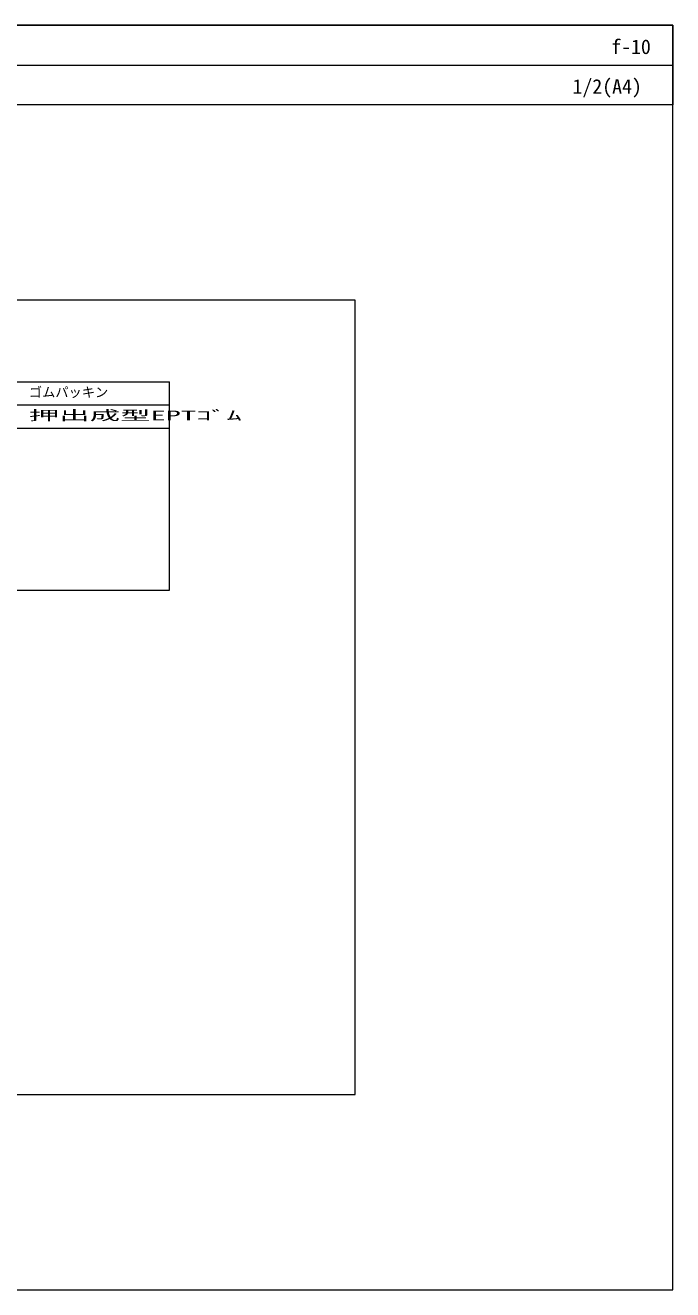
# Model space of a CAD drawing. Units: millimetres, scale not verified. Extents: x -276 to 276, y -191 to 191.
# Drawn here: x 80.2 to 276, y -191 to 191 of the extents above; entities that cross this region are included whole.
import ezdxf
from ezdxf.enums import TextEntityAlignment as Align

# ---------------------------------------------------------------- set-up
doc = ezdxf.new("R2010")
doc.units = ezdxf.units.MM
doc.header["$LTSCALE"] = 0.1
for name, color, linetype, lineweight in [('0-0_0', 7, 'Continuous', 13), ('0-2_moji', 7, 'Continuous', 18), ('0-8_WAKU', 7, 'Continuous', 18)]:
    doc.layers.add(name, color=color, linetype=linetype, lineweight=lineweight)
doc.styles.add('ＭＳ ゴシック', font='')
doc.styles.get('ＭＳ ゴシック').set_extended_font_data('MS Gothic')

msp = doc.modelspace()

# ---------------------------------------------------------------- linework, layer by layer
at = {"layer": '0-0_0', "lineweight": 18}
msp.add_line((-276.0263, 178.9819), (275.9737, 178.9819), dxfattribs=at)
msp.add_lwpolyline([(-180.0263, -132.0181), (179.9737, -132.0181), (179.9737, 107.9819), (-180.0263, 107.9819)], close=True, dxfattribs=at)
at = {"layer": '0-2_moji'}
for p, q in [((-96.1914, 83.2904), (123.8086, 83.2904)), ((123.8086, 20.2904), (123.8086, 83.2904)), ((-96.1914, 76.2904), (123.8086, 76.2904)), ((-96.1914, 69.2904), (123.8086, 69.2904)), ((-96.1914, 20.2904), (123.8086, 20.2904))]:
    msp.add_line(p, q, dxfattribs=at)
at = {"layer": '0-8_WAKU'}
for points in [[(275.9737, 166.9819), (-276.0263, 166.9819), (-276.0263, 190.9819), (275.9737, 190.9819)], [(-276.0263, -191.0181), (275.9737, -191.0181), (275.9737, 190.9819), (-276.0263, 190.9819)]]:
    msp.add_lwpolyline(points, close=True, dxfattribs=at)

# ---------------------------------------------------------------- texts
at = {"layer": '0-2_moji', "style": 'ＭＳ ゴシック'}
msp.add_text('ゴムパッキン', height=2.933, dxfattribs=at).set_placement((81.3086, 77.7904), align=Align.BOTTOM_LEFT)
at = {"layer": '0-2_moji', "style": 'ＭＳ ゴシック', "width": 2.3}
msp.add_text('押出成型EPTｺﾞﾑ', height=2.933, dxfattribs=at).set_placement((81.3086, 70.7904), align=Align.BOTTOM_LEFT)
at = {"layer": '0-8_WAKU', "style": 'ＭＳ ゴシック'}
for s, p in [('f-10', (257.3798, 180.9819)), ('1/2(A4)', (245.6843, 168.9819))]:
    msp.add_text(s, height=4.399, dxfattribs=at).set_placement(p, align=Align.BOTTOM_LEFT)

doc.saveas('drawing.dxf')
